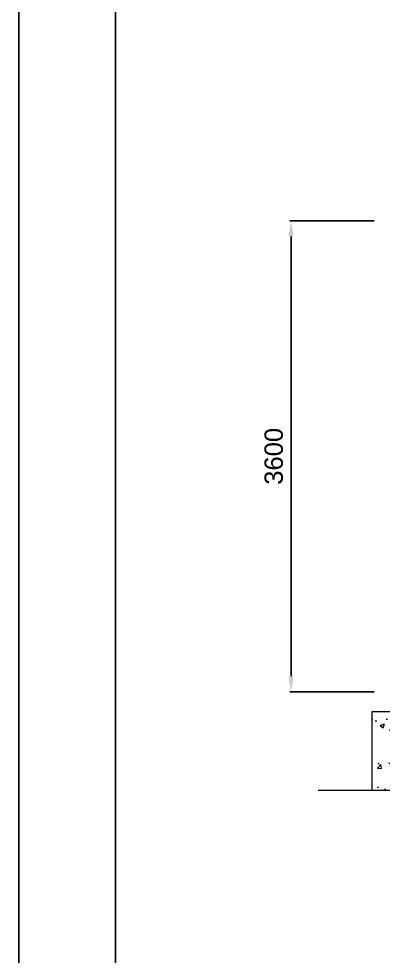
# Model space of a CAD drawing. Header units: millimetres. Extents: x 19537 to 50503, y 7619 to 29516.
# Drawn here: x 19537 to 22318, y 13099 to 20263 of the extents above; entities that cross this region are included whole.
import ezdxf

# ---------------------------------------------------------------- set-up
doc = ezdxf.new("R2010")
doc.units = ezdxf.units.MM
doc.layers.add('냉각탑_form', color=1, linetype='Continuous')
doc.layers.add('냉각탑_기초', color=23, linetype='Continuous')
doc.styles.get("Standard").update_dxf_attribs({"font": 'arial.ttf'})
doc.dimstyles.new('1.40', dxfattribs={"dimscale": 20, "dimtxt": 1.5, "dimasz": 1, "dimexe": 0.5, "dimexo": 0.5, "dimgap": 0.5, "dimtad": 1, "dimdec": 0, "dimzin": 0, "dimdsep": 46, "dimtxsty": 'Standard', "dimcen": 0, "dimclrd": 2, "dimclre": 2, "dimclrt": 3, "dimadec": 0, "dimazin": 0, "dimtfac": 1, "dimtdec": 0, "dimtmove": 0, "dimatfit": 0, "dimfxl": 1, "dimtolj": 1, "dimtzin": 0, "dimlwd": -1, "dimlwe": -1, "dimarcsym": 0})

# ---------------------------------------------------------------- blocks, each defined once
blk = doc.blocks.new('*D236')
at = {"color": 2, "transparency": 16777216}
for p, q in [((22248.7, 18719.2), (21604.8, 18719.2)), ((21614.8, 18599.2), (21614.8, 15239.2)), ((22248.7, 15119.2), (21604.8, 15119.2))]:
    blk.add_line(p, q, dxfattribs=at)
for points in [[(21594.8, 18599.2), (21634.8, 18599.2), (21614.8, 18719.2)], [(21594.8, 15239.2), (21634.8, 15239.2), (21614.8, 15119.2)]]:
    blk.add_solid(points, dxfattribs=at)
at = {"layer": 'Defpoints', "color": 0, "transparency": 16777216}
for p in [(22348.7, 18719.2), (21614.8, 15119.2), (22348.7, 15119.2)]:
    blk.add_point(p, dxfattribs=at)
at = {"color": 3, "lineweight": 5, "transparency": 16777216, "insert": (21483.3, 16919.2), "char_height": 140, "attachment_point": 5, "rotation": 90}
blk.add_mtext('\\A1;3600', dxfattribs=at)

msp = doc.modelspace()

# ---------------------------------------------------------------- hatches: boundary and pattern name
at = {"layer": '냉각탑_기초', "lineweight": 20, "ltscale": 30}
h = msp.add_hatch(dxfattribs=at)
h.set_pattern_fill('AR-CONC', color=256, scale=50, style=0)
h.set_pattern_definition([(50, (7604.32, -1572.1), (358.63, -31.376), [37.5, -412.5]), (355, (7604.3, -1572.1), (-69.3757, 376.096), [30, -330]), (100.4514, (7634.2, -1574.7), (289.2547, 344.72), [31.87, -350.571]), (46.1842, (7604.3, -1472.1), (533.6205, -82.7595), [56.25, -618.75]), (96.6356, (7648.8, -1479), (467.331, 487.059), [47.805, -525.856]), (351.1842, (7604.3, -1472.1), (467.331, 487.059), [45, -495]), (21, (7654.32, -1497.1), (298.4535, -201.3094), [37.5, -412.5]), (326, (7654.3, -1497.1), (121.6577, 362.575), [30, -330]), (71.4514, (7679.2, -1513.86), (420.1113, 161.265), [31.87, -350.571]), (37.5, (7604.32, -1572.09), (6.0799, 166.4469), [0, -326, 0, -335, 0, -331.25]), (7.5, (7604.32, -1572.09), (131.5348, 197.2059), [0, -191, 0, -318.5, 0, -126.25]), (327.5, (7492.82, -1572.09), (266.9112, -11.2774), [0, -125, 0, -390, 0, -517.5]), (317.5, (7442.82, -1572.09), (291.593, 50.0525), [0, -162.5, 0, -259, 0, -367.5])])
h.paths.add_polyline_path([(22532.8, 14969.2), (22232.8, 14969.2), (22232.8, 14369.2), (22532.8, 14369.2)])

# ---------------------------------------------------------------- linework, layer by layer
at = {"layer": 'Defpoints'}
msp.add_lwpolyline([(19537.2, 29515.9), (50503, 29515.9), (50503, 7618.7), (19537.2, 7618.7)], close=True, dxfattribs=at)
at = {"layer": '냉각탑_form'}
msp.add_lwpolyline([(20274.5, 28778.6), (20274.5, 8356), (49765.7, 8356), (49765.7, 28778.6)], close=True, dxfattribs=at)
at = {"layer": '냉각탑_기초', "lineweight": 20, "ltscale": 30}
msp.add_line((21820.8, 14369.2), (27178.8, 14369.2), dxfattribs=at)
msp.add_lwpolyline([(22232.8, 14369.2), (22232.8, 14969.2), (22532.8, 14969.2), (22532.8, 14369.2)], dxfattribs=at)

# ---------------------------------------------------------------- dimensions: what is measured, and where the dimension line sits
at = {"lineweight": 5}
dim = msp.add_linear_dim(base=(21614.8, 15119.2), p1=(22348.7, 18719.2), p2=(22348.7, 15119.2), angle=90, dimstyle='1.40', override={"dimtxt": 7, "dimasz": 6, "dimexo": 5, "dimgap": 3}, dxfattribs=at)
dim.commit()
dim.dimension.update_dxf_attribs({"geometry": '*D236', "text_midpoint": (21483.3, 16919.2)})

doc.saveas('drawing.dxf')
